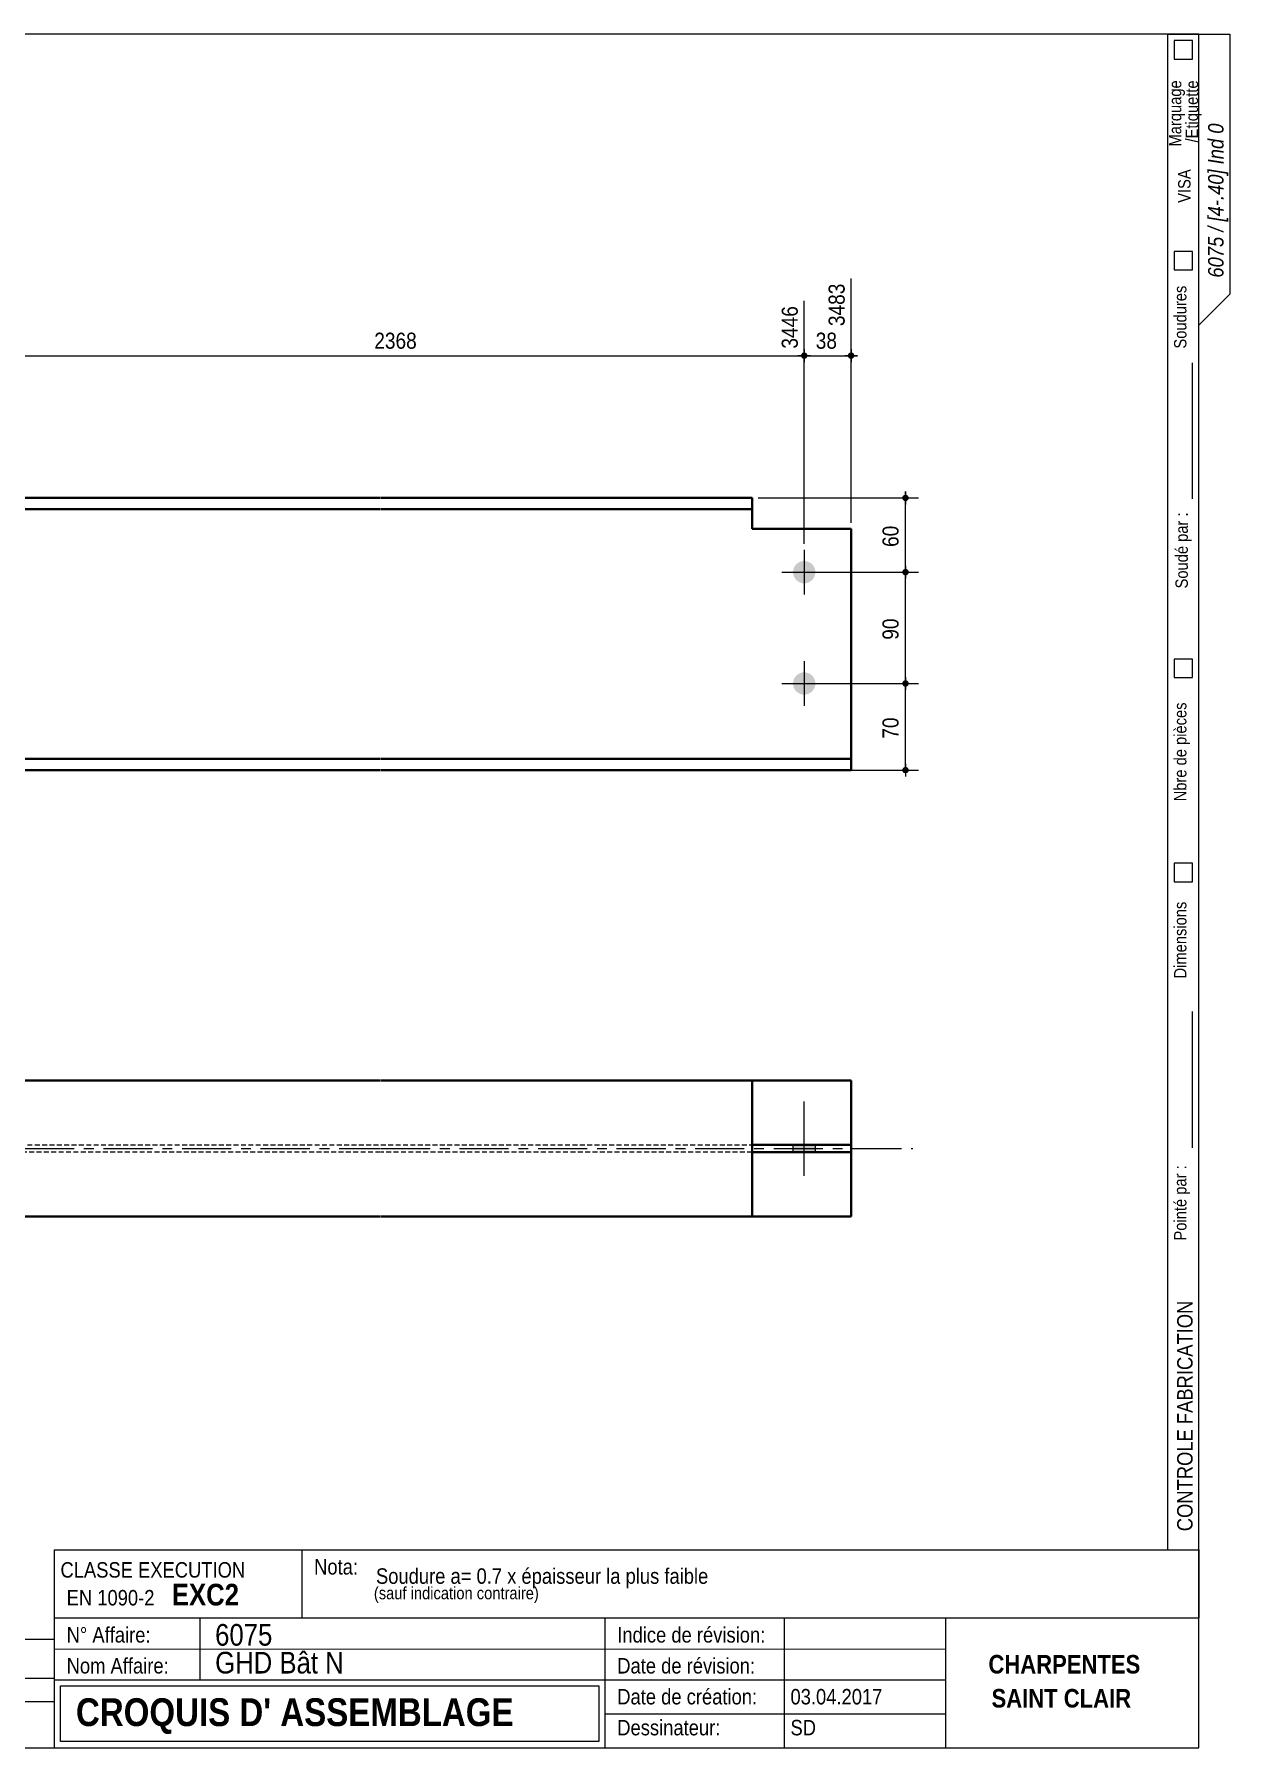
# Model space of a CAD drawing. Header units: millimetres. Extents: x 2 to 410, y 5 to 282.
# Drawn here: x 216.8 to 410, y 5 to 282 of the extents above; entities that cross this region are included whole.
import ezdxf

# ---------------------------------------------------------------- set-up
doc = ezdxf.new("R2010")
doc.units = ezdxf.units.MM
doc.linetypes.add('AXES', pattern=[12.7, 7.9375, -1.5875, 1.5875, -1.5875])
doc.linetypes.add('CACHE2', pattern=[1.190625, 0.79375, -0.396875])
for name, color, linetype, lineweight in [('Autre type objet', 1, 'Continuous', 0), ('Axe', 1, 'Continuous', 0), ('Boulon', 7, 'Continuous', 0), ('Cache', 7, 'Continuous', 0), ('Cotation', 7, 'Continuous', 0), ('Feuille dessin', 5, 'Continuous', 0), ('Piece', 2, 'Continuous', 0)]:
    doc.layers.add(name, color=color, linetype=linetype, lineweight=lineweight)
doc.styles.add('ARIAL', font='ARIAL.TTF')
doc.styles.add('ARIAL_BOLD', font='ARIALBD.TTF')
doc.styles.add('ARIAL_ITALIC', font='ARIALI.TTF')
doc.styles.add('ARIAL_NARROW', font='ARIAL.TTF')

# ---------------------------------------------------------------- blocks, each defined once
blk = doc.blocks.new('*A5')
at = {"layer": 'Boulon'}
for points in [[(343.02, 195), (343.02, 194.96), (343.02, 194.91), (343.01, 194.87), (343.01, 194.82), (343, 194.78), (342.99, 194.74), (342.99, 194.69), (342.98, 194.65), (342.97, 194.61), (342.96, 194.56), (342.94, 194.52), (342.93, 194.48), (342.92, 194.44), (342.9, 194.4), (342.88, 194.36), (342.87, 194.32), (342.85, 194.27), (342.83, 194.24), (342.81, 194.2), (342.79, 194.16), (342.76, 194.12), (342.74, 194.08), (342.72, 194.04), (342.69, 194.01), (342.67, 193.97), (342.64, 193.94), (342.61, 193.9), (342.58, 193.87), (342.55, 193.84), (342.52, 193.8), (342.49, 193.77), (342.46, 193.74), (342.43, 193.71), (342.4, 193.68), (342.36, 193.65), (342.33, 193.63), (342.29, 193.6), (342.26, 193.57), (342.22, 193.55), (342.18, 193.52), (342.15, 193.5), (342.11, 193.48), (342.07, 193.46), (342.03, 193.44), (341.99, 193.42), (341.95, 193.4), (341.91, 193.38), (341.87, 193.37), (341.83, 193.35), (341.79, 193.34), (341.74, 193.32), (341.7, 193.31), (341.66, 193.3), (341.61, 193.29), (341.57, 193.28), (341.53, 193.27), (341.48, 193.26), (341.44, 193.26), (341.4, 193.25), (341.35, 193.25), (341.31, 193.25), (341.26, 193.25), (341.22, 193.24), (341.18, 193.25), (341.13, 193.25), (341.09, 193.25), (341.04, 193.25), (341, 193.26), (340.96, 193.26), (340.91, 193.27), (340.87, 193.28), (340.83, 193.29), (340.78, 193.3), (340.74, 193.31), (340.7, 193.32), (340.66, 193.34), (340.61, 193.35), (340.57, 193.37), (340.53, 193.38), (340.49, 193.4), (340.45, 193.42), (340.41, 193.44), (340.37, 193.46), (340.33, 193.48), (340.3, 193.5), (340.26, 193.52), (340.22, 193.55), (340.18, 193.57), (340.15, 193.6), (340.11, 193.63), (340.08, 193.65), (340.04, 193.68), (340.01, 193.71), (339.98, 193.74), (339.95, 193.77), (339.92, 193.8), (339.89, 193.84), (339.86, 193.87), (339.83, 193.9), (339.8, 193.94), (339.77, 193.97), (339.75, 194.01), (339.72, 194.04), (339.7, 194.08), (339.68, 194.12), (339.65, 194.16), (339.63, 194.2), (339.61, 194.24), (339.59, 194.27), (339.57, 194.32), (339.56, 194.36), (339.54, 194.4), (339.53, 194.44), (339.51, 194.48), (339.5, 194.52), (339.49, 194.56), (339.47, 194.61), (339.46, 194.65), (339.46, 194.69), (339.45, 194.74), (339.44, 194.78), (339.43, 194.82), (339.43, 194.87), (339.43, 194.91), (339.42, 194.96), (339.42, 195), (339.42, 195.04), (339.42, 195.09), (339.42, 195.13), (339.43, 195.18), (339.43, 195.22), (339.43, 195.26), (339.44, 195.31), (339.45, 195.35), (339.46, 195.4), (339.46, 195.44), (339.47, 195.48), (339.49, 195.52), (339.5, 195.57), (339.51, 195.61), (339.53, 195.65), (339.54, 195.69), (339.56, 195.73), (339.57, 195.77), (339.59, 195.81), (339.61, 195.85), (339.63, 195.89), (339.65, 195.93), (339.68, 195.97), (339.7, 196.01), (339.72, 196.04), (339.75, 196.08), (339.77, 196.12), (339.8, 196.15), (339.83, 196.19), (339.86, 196.22), (339.89, 196.25), (339.92, 196.29), (339.95, 196.32), (339.98, 196.35), (340.01, 196.38), (340.04, 196.41), (340.08, 196.44), (340.11, 196.46), (340.15, 196.49), (340.18, 196.52), (340.22, 196.54), (340.26, 196.57), (340.3, 196.59), (340.33, 196.61), (340.37, 196.63), (340.41, 196.65), (340.45, 196.67), (340.49, 196.69), (340.53, 196.71), (340.57, 196.72), (340.61, 196.74), (340.66, 196.75), (340.7, 196.77), (340.74, 196.78), (340.78, 196.79), (340.83, 196.8), (340.87, 196.81), (340.91, 196.82), (340.96, 196.83), (341, 196.83), (341.04, 196.84), (341.09, 196.84), (341.13, 196.84), (341.18, 196.84), (341.22, 196.84), (341.26, 196.84), (341.31, 196.84), (341.35, 196.84), (341.4, 196.84), (341.44, 196.83), (341.48, 196.83), (341.53, 196.82), (341.57, 196.81), (341.61, 196.8), (341.66, 196.79), (341.7, 196.78), (341.74, 196.77), (341.79, 196.75), (341.83, 196.74), (341.87, 196.72), (341.91, 196.71), (341.95, 196.69), (341.99, 196.67), (342.03, 196.65), (342.07, 196.63), (342.11, 196.61), (342.15, 196.59), (342.18, 196.57), (342.22, 196.54), (342.26, 196.52), (342.29, 196.49), (342.33, 196.46), (342.36, 196.44), (342.4, 196.41), (342.43, 196.38), (342.46, 196.35), (342.49, 196.32), (342.52, 196.29), (342.55, 196.25), (342.58, 196.22), (342.61, 196.19), (342.64, 196.15), (342.67, 196.12), (342.69, 196.08), (342.72, 196.04), (342.74, 196.01), (342.76, 195.97), (342.79, 195.93), (342.81, 195.89), (342.83, 195.85), (342.85, 195.81), (342.87, 195.77), (342.88, 195.73), (342.9, 195.69), (342.92, 195.65), (342.93, 195.61), (342.94, 195.57), (342.96, 195.52), (342.97, 195.48), (342.98, 195.44), (342.99, 195.4), (342.99, 195.35), (343, 195.31), (343.01, 195.26), (343.01, 195.22), (343.02, 195.18), (343.02, 195.13), (343.02, 195.09), (343.02, 195.04)], [(343.02, 177), (343.02, 176.96), (343.02, 176.91), (343.01, 176.87), (343.01, 176.82), (343, 176.78), (342.99, 176.74), (342.99, 176.69), (342.98, 176.65), (342.97, 176.61), (342.96, 176.56), (342.94, 176.52), (342.93, 176.48), (342.92, 176.44), (342.9, 176.4), (342.88, 176.36), (342.87, 176.32), (342.85, 176.27), (342.83, 176.24), (342.81, 176.2), (342.79, 176.16), (342.76, 176.12), (342.74, 176.08), (342.72, 176.04), (342.69, 176.01), (342.67, 175.97), (342.64, 175.94), (342.61, 175.9), (342.58, 175.87), (342.55, 175.84), (342.52, 175.8), (342.49, 175.77), (342.46, 175.74), (342.43, 175.71), (342.4, 175.68), (342.36, 175.65), (342.33, 175.63), (342.29, 175.6), (342.26, 175.57), (342.22, 175.55), (342.18, 175.52), (342.15, 175.5), (342.11, 175.48), (342.07, 175.46), (342.03, 175.44), (341.99, 175.42), (341.95, 175.4), (341.91, 175.38), (341.87, 175.37), (341.83, 175.35), (341.79, 175.34), (341.74, 175.32), (341.7, 175.31), (341.66, 175.3), (341.61, 175.29), (341.57, 175.28), (341.53, 175.27), (341.48, 175.26), (341.44, 175.26), (341.4, 175.25), (341.35, 175.25), (341.31, 175.25), (341.26, 175.25), (341.22, 175.24), (341.18, 175.25), (341.13, 175.25), (341.09, 175.25), (341.04, 175.25), (341, 175.26), (340.96, 175.26), (340.91, 175.27), (340.87, 175.28), (340.83, 175.29), (340.78, 175.3), (340.74, 175.31), (340.7, 175.32), (340.66, 175.34), (340.61, 175.35), (340.57, 175.37), (340.53, 175.38), (340.49, 175.4), (340.45, 175.42), (340.41, 175.44), (340.37, 175.46), (340.33, 175.48), (340.3, 175.5), (340.26, 175.52), (340.22, 175.55), (340.18, 175.57), (340.15, 175.6), (340.11, 175.63), (340.08, 175.65), (340.04, 175.68), (340.01, 175.71), (339.98, 175.74), (339.95, 175.77), (339.92, 175.8), (339.89, 175.84), (339.86, 175.87), (339.83, 175.9), (339.8, 175.94), (339.77, 175.97), (339.75, 176.01), (339.72, 176.04), (339.7, 176.08), (339.68, 176.12), (339.65, 176.16), (339.63, 176.2), (339.61, 176.24), (339.59, 176.27), (339.57, 176.32), (339.56, 176.36), (339.54, 176.4), (339.53, 176.44), (339.51, 176.48), (339.5, 176.52), (339.49, 176.56), (339.47, 176.61), (339.46, 176.65), (339.46, 176.69), (339.45, 176.74), (339.44, 176.78), (339.43, 176.82), (339.43, 176.87), (339.43, 176.91), (339.42, 176.96), (339.42, 177), (339.42, 177.04), (339.42, 177.09), (339.42, 177.13), (339.43, 177.18), (339.43, 177.22), (339.43, 177.26), (339.44, 177.31), (339.45, 177.35), (339.46, 177.4), (339.46, 177.44), (339.47, 177.48), (339.49, 177.52), (339.5, 177.57), (339.51, 177.61), (339.53, 177.65), (339.54, 177.69), (339.56, 177.73), (339.57, 177.77), (339.59, 177.81), (339.61, 177.85), (339.63, 177.89), (339.65, 177.93), (339.68, 177.97), (339.7, 178.01), (339.72, 178.04), (339.75, 178.08), (339.77, 178.12), (339.8, 178.15), (339.83, 178.19), (339.86, 178.22), (339.89, 178.25), (339.92, 178.29), (339.95, 178.32), (339.98, 178.35), (340.01, 178.38), (340.04, 178.41), (340.08, 178.44), (340.11, 178.46), (340.15, 178.49), (340.18, 178.52), (340.22, 178.54), (340.26, 178.57), (340.3, 178.59), (340.33, 178.61), (340.37, 178.63), (340.41, 178.65), (340.45, 178.67), (340.49, 178.69), (340.53, 178.71), (340.57, 178.72), (340.61, 178.74), (340.66, 178.75), (340.7, 178.77), (340.74, 178.78), (340.78, 178.79), (340.83, 178.8), (340.87, 178.81), (340.91, 178.82), (340.96, 178.83), (341, 178.83), (341.04, 178.84), (341.09, 178.84), (341.13, 178.84), (341.18, 178.84), (341.22, 178.84), (341.26, 178.84), (341.31, 178.84), (341.35, 178.84), (341.4, 178.84), (341.44, 178.83), (341.48, 178.83), (341.53, 178.82), (341.57, 178.81), (341.61, 178.8), (341.66, 178.79), (341.7, 178.78), (341.74, 178.77), (341.79, 178.75), (341.83, 178.74), (341.87, 178.72), (341.91, 178.71), (341.95, 178.69), (341.99, 178.67), (342.03, 178.65), (342.07, 178.63), (342.11, 178.61), (342.15, 178.59), (342.18, 178.57), (342.22, 178.54), (342.26, 178.52), (342.29, 178.49), (342.33, 178.46), (342.36, 178.44), (342.4, 178.41), (342.43, 178.38), (342.46, 178.35), (342.49, 178.32), (342.52, 178.29), (342.55, 178.25), (342.58, 178.22), (342.61, 178.19), (342.64, 178.15), (342.67, 178.12), (342.69, 178.08), (342.72, 178.04), (342.74, 178.01), (342.76, 177.97), (342.79, 177.93), (342.81, 177.89), (342.83, 177.85), (342.85, 177.81), (342.87, 177.77), (342.88, 177.73), (342.9, 177.69), (342.92, 177.65), (342.93, 177.61), (342.94, 177.57), (342.96, 177.52), (342.97, 177.48), (342.98, 177.44), (342.99, 177.4), (342.99, 177.35), (343, 177.31), (343.01, 177.26), (343.01, 177.22), (343.02, 177.18), (343.02, 177.13), (343.02, 177.09), (343.02, 177.04)]]:
    blk.add_hatch(color=256, dxfattribs=at).paths.add_polyline_path(points, flags=17)
at = {"layer": 'Boulon', "linetype": 'Continuous', "lineweight": 0}
for p, q in [((341.22, 198.64), (341.22, 191.44)), ((337.62, 195.04), (344.82, 195.04)), ((341.22, 180.64), (341.22, 173.44)), ((337.62, 177.04), (344.82, 177.04))]:
    blk.add_line(p, q, dxfattribs=at)
blk = doc.blocks.new('*A6')
at = {"layer": 'Cache', "color": 7, "linetype": 'CACHE2', "lineweight": 20}
blk.add_line((50.546597, 204.88459), (50.546597, 165.204591), dxfattribs=at)
at = {"layer": 'Piece', "color": 2, "linetype": 'Continuous', "lineweight": 40}
for p, q in [((126.258846, 207.04459), (50.546597, 207.04459)), ((50.546597, 207.04459), (50.546597, 204.88459)), ((126.258846, 205.20459), (50.546597, 205.20459)), ((272.701408, 207.04459), (126.358846, 207.04459)), ((272.701408, 205.20459), (126.358846, 205.20459)), ((332.801408, 207.04459), (272.801408, 207.04459)), ((332.801408, 205.20459), (272.801408, 205.20459)), ((332.801408, 207.04459), (332.801408, 202.04459)), ((332.801408, 202.04459), (348.801408, 202.04459)), ((348.801408, 163.04459), (348.801408, 202.04459)), ((50.546597, 163.04459), (50.546597, 165.204591)), ((126.258846, 164.88459), (50.546597, 164.88459)), ((272.701408, 164.88459), (126.358846, 164.88459)), ((348.801408, 164.88459), (272.801408, 164.88459)), ((50.546597, 163.04459), (126.258846, 163.04459)), ((126.358846, 163.04459), (272.701408, 163.04459)), ((272.801408, 163.04459), (348.801408, 163.04459))]:
    blk.add_line(p, q, dxfattribs=at)
blk = doc.blocks.new('*A13')
at = {"layer": 'Boulon'}
blk.add_hatch(color=256, dxfattribs=at).paths.add_polyline_path([(343.02, 102.45), (343.02, 101.27), (339.42, 101.27), (339.42, 102.45)], flags=17)
blk.add_hatch(color=256, dxfattribs=at).paths.add_polyline_path([(343.02, 102.45), (343.02, 101.27), (339.42, 101.27), (339.42, 102.45)], flags=17)
at = {"layer": 'Boulon', "linetype": 'Continuous', "lineweight": 0}
for p, q in [((341.22, 97.46), (341.22, 109.46)), ((341.22, 97.46), (341.22, 109.46)), ((339.42, 101.27), (339.42, 102.45)), ((339.42, 101.27), (339.42, 102.45)), ((343.02, 101.27), (343.02, 102.45)), ((343.02, 101.27), (343.02, 102.45))]:
    blk.add_line(p, q, dxfattribs=at)
blk = doc.blocks.new('*A14')
at = {"layer": 'Axe', "color": 1, "linetype": 'AXES', "lineweight": 15}
for p, q in [((40.546597, 101.85966), (126.258846, 101.85966)), ((126.358846, 101.85966), (272.701408, 101.85966)), ((272.801408, 101.85966), (358.801408, 101.85966))]:
    blk.add_line(p, q, dxfattribs=at)
at = {"layer": 'Cache', "color": 7, "linetype": 'CACHE2', "lineweight": 20}
for p, q in [((50.546597, 102.44966), (126.258846, 102.44966)), ((126.258846, 101.26966), (50.546597, 101.26966)), ((126.358846, 102.44966), (272.701408, 102.44966)), ((272.701408, 101.26966), (126.358846, 101.26966)), ((272.801408, 102.44966), (332.801408, 102.44966)), ((332.801408, 101.26966), (272.801408, 101.26966))]:
    blk.add_line(p, q, dxfattribs=at)
at = {"layer": 'Piece', "color": 2, "linetype": 'Continuous', "lineweight": 40}
for p, q in [((50.546597, 90.85966), (50.546597, 112.85966)), ((50.546597, 112.85966), (126.258846, 112.85966)), ((126.358846, 112.85966), (272.701408, 112.85966)), ((272.801408, 112.85966), (348.801408, 112.85966)), ((332.801408, 90.85966), (332.801408, 112.85966)), ((348.801408, 90.85966), (348.801408, 112.85966)), ((348.801408, 102.44966), (332.801408, 102.44966)), ((348.801408, 101.26966), (332.801408, 101.26966)), ((126.258846, 90.85966), (50.546597, 90.85966)), ((272.701408, 90.85966), (126.358846, 90.85966)), ((332.801408, 90.85966), (272.801408, 90.85966)), ((348.801408, 90.85966), (332.801408, 90.85966))]:
    blk.add_line(p, q, dxfattribs=at)
blk = doc.blocks.new('*A17')
at = {"layer": 'Feuille dessin', "linetype": 'Continuous', "lineweight": 0}
for p, q in [((405, 282), (5, 282)), ((5, 282), (5, 5)), ((405, 5), (405, 282)), ((5, 5), (405, 5))]:
    blk.add_line(p, q, dxfattribs=at)
at = {"layer": 'Feuille dessin', "style": 'ARIAL', "width": 0.85}
blk.add_text('Tekla Structures', height=2, rotation=90, dxfattribs=at).set_placement((4.5, 5.5))
blk = doc.blocks.new('*A18')
at = {"layer": 'Autre type objet', "linetype": 'Continuous', "lineweight": 0}
for p, q in [((400, 37), (400, 282)), ((400, 282), (410, 282)), ((401, 281), (401, 278)), ((404, 281), (401, 281)), ((404, 278), (404, 281)), ((405, 37), (405, 282)), ((410, 282), (410, 240)), ((401, 278), (404, 278)), ((404, 246.898947), (401, 246.898947)), ((401, 246.898947), (401, 243.898947)), ((404, 243.898947), (404, 246.898947)), ((401, 243.898947), (404, 243.898947)), ((410, 240), (405, 235)), ((404, 206.87143), (404, 228.87143)), ((401, 181), (401, 178)), ((404, 181), (401, 181)), ((404, 178), (404, 181)), ((401, 178), (404, 178)), ((401, 148), (401, 145)), ((404, 148), (401, 148)), ((404, 145), (404, 148)), ((401, 145), (404, 145)), ((404, 102), (404, 124)), ((400, 37), (405, 37))]:
    blk.add_line(p, q, dxfattribs=at)
at = {"layer": 'Autre type objet', "width": 0.85}
for s, height, style, p in [('Marquage', 2, 'ARIAL', (402.175102, 263.861793)), ('/Etiquette', 2, 'ARIAL', (404.882157, 264.509258)), ('6075 / [4-.40] Ind 0', 2.5, 'ARIAL_ITALIC', (409, 242.657715)), ('VISA', 2, 'ARIAL', (403.660159, 254.754913)), ('Soudures', 2, 'ARIAL', (403, 231.189963)), ('Soudé par :', 2, 'ARIAL', (403.230161, 192.415081)), ('Nbre de pièces', 2, 'ARIAL', (403, 158)), ('Dimensions', 2, 'ARIAL', (403, 129.364258)), ('Pointé par :', 2, 'ARIAL', (403, 87)), ('CONTROLE FABRICATION', 2.5, 'ARIAL', (404, 40))]:
    blk.add_text(s, height=height, rotation=90, dxfattribs=dict(at, style=style)).set_placement(p)
blk = doc.blocks.new('*A19')
at = {"layer": 'Autre type objet', "linetype": 'Continuous', "lineweight": 0}
for p, q in [((220, 37), (405, 37)), ((220, 37), (220, 26)), ((260, 37), (260, 26)), ((405, 37), (405, 26)), ((220, 26), (405, 26))]:
    blk.add_line(p, q, dxfattribs=at)
at = {"layer": 'Autre type objet', "width": 0.85}
for s, height, style, p in [('CLASSE EXECUTION', 2.5, 'ARIAL', (221, 32.5)), ('Nota:', 2.5, 'ARIAL', (262, 33)), ('Soudure a= 0.7 x épaisseur la plus faible', 2.5, 'ARIAL', (272, 31.5)), ('EN 1090-2', 2.5, 'ARIAL', (222, 28)), ('EXC2', 3.5, 'ARIAL_BOLD', (239, 28)), (' (sauf indication contraire)', 2, 'ARIAL', (271, 29))]:
    blk.add_text(s, height=height, dxfattribs=dict(at, style=style)).set_placement(p)
blk = doc.blocks.new('*A20')
at = {"layer": 'Autre type objet', "linetype": 'Continuous', "lineweight": 0}
for p, q in [((35, 22.526986), (220, 22.526986)), ((35.000031, 22.526887), (35, 12.5)), ((89, 22.192397), (124, 22.192397)), ((89, 16.624117), (89, 22.192397)), ((124, 22.192397), (124, 16.624117)), ((177.006307, 22.526553), (177, 12.5)), ((197.000069, 22.525594), (197, 12.5)), ((219.999994, 22.526914), (220, 12.5)), ((124, 16.624117), (89, 16.624117)), ((35, 16.25), (220, 16.25)), ((54, 16.25), (54, 12.5)), ((101, 16.25), (101, 12.5)), ((111, 16.25), (111, 12.5)), ((130, 16.25), (130, 12.5)), ((159, 16.25), (159, 12.5)), ((35, 12.5), (220, 12.5)), ((35, 12.5), (35, 8.75)), ((54, 12.5), (54, 8.75)), ((101, 12.5), (101, 8.75)), ((111, 12.5), (111, 8.75)), ((130, 12.5), (130, 8.75)), ((159, 12.5), (159, 8.75)), ((177, 12.5), (177, 8.75)), ((197, 12.5), (197, 8.75)), ((220, 12.5), (220, 8.75)), ((35, 8.75), (35, 5)), ((54, 8.75), (54, 5)), ((101, 8.75), (101, 5)), ((111, 8.75), (111, 5)), ((130, 8.75), (130, 5)), ((159, 8.75), (159, 5)), ((177, 8.75), (177, 5)), ((197, 8.75), (197, 5)), ((220, 8.75), (220, 5))]:
    blk.add_line(p, q, dxfattribs=at)
at = {"layer": 'Autre type objet', "width": 0.85}
for s, height, style, p in [('TOLERANCES ESSENTIELLES CONFORMES A LA NORME 1090-1', 2.5, 'ARIAL_BOLD', (38, 23.677143)), ('LISTE POUR UN ASSEMBLAGE:', 2.5, 'ARIAL', (36, 18.028635)), ('Rep:', 3, 'ARIAL_NARROW', (89.824804, 17.841901)), ('4-40', 4, 'ARIAL', (100.65625, 17.5)), ('Qtité:', 3, 'ARIAL', (131.03794, 17.899058)), ('1', 3.5, 'ARIAL', (140.83694, 17.899058)), ('3.0', 3.5, 'ARIAL', (183.758911, 17.5)), ('92.6', 3.5, 'ARIAL', (204.628174, 17.5)), ('Repère', 2.5, 'ARIAL', (39, 13.5)), ('Profil', 2.5, 'ARIAL', (72, 13.5)), ('Qté', 2.5, 'ARIAL', (103, 13.5)), ('Matériau', 2.5, 'ARIAL', (114, 13.5)), ('Revêtement', 2.5, 'ARIAL', (134, 13.5)), ('Longueur', 2.5, 'ARIAL', (161, 13.5)), ('Peinture', 2.5, 'ARIAL', (180, 13.5)), ('Poids', 2.5, 'ARIAL', (204, 13.5)), ('60', 2, 'ARIAL', (37, 10)), ('IPE220', 2, 'ARIAL', (55, 9.75)), ('1', 2, 'ARIAL', (107.186523, 9.75)), ('S275JR', 2, 'ARIAL', (116.259277, 9.75)), ('PEINTURE', 2, 'ARIAL', (137.896973, 9.75)), ('3483', 2, 'ARIAL', (166.070312, 9.75)), ('3.0', 2, 'ARIAL', (187.295898, 9.75)), ('91.3', 2, 'ARIAL', (208.146484, 10)), ('101', 2, 'ARIAL', (37, 6.25)), ('PL8*52', 2, 'ARIAL', (55, 6)), ('2', 2, 'ARIAL', (107.186523, 6)), ('S235JR', 2, 'ARIAL', (116.259277, 6)), ('198', 2, 'ARIAL', (167.553711, 6)), ('0.0', 2, 'ARIAL', (187.295898, 6)), ('0.6', 2, 'ARIAL', (209.629883, 6.25))]:
    blk.add_text(s, height=height, dxfattribs=dict(at, style=style)).set_placement(p)
blk = doc.blocks.new('*A21')
at = {"layer": 'Autre type objet', "linetype": 'Continuous', "lineweight": 0}
for p, q in [((220, 26), (405, 26)), ((220, 26), (220, 5)), ((243.5, 26), (243.5, 16)), ((309, 26), (309, 5)), ((338, 26), (338, 5)), ((364.113616, 5), (364.113616, 26)), ((405, 5), (405, 26)), ((220, 21), (364.091573, 20.947521)), ((220, 16), (309, 16)), ((221, 15), (308, 15)), ((221, 6), (221, 15)), ((308, 15), (308, 6)), ((309, 16), (364.1638, 15.995557)), ((309, 10.5), (364.091381, 10.5)), ((308, 6), (221, 6)), ((220, 5), (405, 5))]:
    blk.add_line(p, q, dxfattribs=at)
at = {"layer": 'Autre type objet', "width": 0.85}
for s, height, style, p in [('6075', 3.5, 'ARIAL', (246, 21.5)), ('N° Affaire:', 2.5, 'ARIAL_NARROW', (222, 22)), ('Indice de révision:', 2.5, 'ARIAL_NARROW', (311, 22)), ('Nom Affaire:', 2.5, 'ARIAL_NARROW', (222, 17)), ('GHD Bât N', 3.5, 'ARIAL', (246, 17)), ('Date de révision:', 2.5, 'ARIAL_NARROW', (311, 17)), ('CHARPENTES', 3, 'ARIAL_BOLD', (371, 17)), ('Date de création:', 2.5, 'ARIAL_NARROW', (311, 12)), ('03.04.2017', 2.5, 'ARIAL', (339, 12)), ('SAINT CLAIR', 3, 'ARIAL_BOLD', (371.5, 11.5)), ("CROQUIS D' ASSEMBLAGE", 4.5, 'ARIAL_BOLD', (223.5, 8.5)), ('Dessinateur:', 2.5, 'ARIAL_NARROW', (311, 7)), ('SD', 2.5, 'ARIAL', (339, 7))]:
    blk.add_text(s, height=height, dxfattribs=dict(at, style=style)).set_placement(p)
blk = doc.blocks.new('*A23')
at = {"layer": 'Cotation'}
for points in [[(357.56, 176.53), (357.54, 176.53), (357.51, 176.53), (357.49, 176.53), (357.46, 176.54), (357.44, 176.55), (357.42, 176.55), (357.39, 176.56), (357.37, 176.57), (357.35, 176.59), (357.32, 176.6), (357.3, 176.61), (357.28, 176.63), (357.26, 176.64), (357.24, 176.66), (357.22, 176.68), (357.21, 176.7), (357.19, 176.71), (357.17, 176.73), (357.16, 176.76), (357.14, 176.78), (357.13, 176.8), (357.12, 176.82), (357.11, 176.85), (357.1, 176.87), (357.09, 176.89), (357.09, 176.92), (357.08, 176.94), (357.08, 176.97), (357.07, 176.99), (357.07, 177.02), (357.07, 177.04), (357.07, 177.07), (357.07, 177.1), (357.08, 177.12), (357.08, 177.15), (357.09, 177.17), (357.09, 177.2), (357.1, 177.22), (357.11, 177.24), (357.12, 177.27), (357.13, 177.29), (357.14, 177.31), (357.16, 177.33), (357.17, 177.35), (357.19, 177.37), (357.21, 177.39), (357.22, 177.41), (357.24, 177.43), (357.26, 177.45), (357.28, 177.46), (357.3, 177.48), (357.32, 177.49), (357.35, 177.5), (357.37, 177.51), (357.39, 177.53), (357.42, 177.53), (357.44, 177.54), (357.46, 177.55), (357.49, 177.55), (357.51, 177.56), (357.54, 177.56), (357.56, 177.56), (357.59, 177.56), (357.62, 177.56), (357.64, 177.56), (357.67, 177.56), (357.69, 177.55), (357.72, 177.55), (357.74, 177.54), (357.77, 177.53), (357.79, 177.53), (357.81, 177.51), (357.84, 177.5), (357.86, 177.49), (357.88, 177.48), (357.9, 177.46), (357.92, 177.45), (357.94, 177.43), (357.96, 177.41), (357.98, 177.39), (357.99, 177.37), (358.01, 177.35), (358.02, 177.33), (358.04, 177.31), (358.05, 177.29), (358.06, 177.27), (358.07, 177.24), (358.08, 177.22), (358.09, 177.2), (358.09, 177.17), (358.1, 177.15), (358.1, 177.12), (358.11, 177.1), (358.11, 177.07), (358.11, 177.04), (358.11, 177.02), (358.11, 176.99), (358.1, 176.97), (358.1, 176.94), (358.09, 176.92), (358.09, 176.89), (358.08, 176.87), (358.07, 176.85), (358.06, 176.82), (358.05, 176.8), (358.04, 176.78), (358.02, 176.76), (358.01, 176.73), (357.99, 176.71), (357.98, 176.7), (357.96, 176.68), (357.94, 176.66), (357.92, 176.64), (357.9, 176.63), (357.88, 176.61), (357.86, 176.6), (357.84, 176.59), (357.81, 176.57), (357.79, 176.56), (357.77, 176.55), (357.74, 176.55), (357.72, 176.54), (357.69, 176.53), (357.67, 176.53), (357.64, 176.53), (357.62, 176.53), (357.59, 176.52)], [(357.56, 162.53), (357.54, 162.53), (357.51, 162.53), (357.49, 162.53), (357.46, 162.54), (357.44, 162.55), (357.42, 162.55), (357.39, 162.56), (357.37, 162.57), (357.35, 162.59), (357.32, 162.6), (357.3, 162.61), (357.28, 162.63), (357.26, 162.64), (357.24, 162.66), (357.22, 162.68), (357.21, 162.7), (357.19, 162.71), (357.17, 162.73), (357.16, 162.76), (357.14, 162.78), (357.13, 162.8), (357.12, 162.82), (357.11, 162.85), (357.1, 162.87), (357.09, 162.89), (357.09, 162.92), (357.08, 162.94), (357.08, 162.97), (357.07, 162.99), (357.07, 163.02), (357.07, 163.04), (357.07, 163.07), (357.07, 163.1), (357.08, 163.12), (357.08, 163.15), (357.09, 163.17), (357.09, 163.2), (357.1, 163.22), (357.11, 163.24), (357.12, 163.27), (357.13, 163.29), (357.14, 163.31), (357.16, 163.33), (357.17, 163.35), (357.19, 163.37), (357.21, 163.39), (357.22, 163.41), (357.24, 163.43), (357.26, 163.45), (357.28, 163.46), (357.3, 163.48), (357.32, 163.49), (357.35, 163.5), (357.37, 163.51), (357.39, 163.53), (357.42, 163.53), (357.44, 163.54), (357.46, 163.55), (357.49, 163.55), (357.51, 163.56), (357.54, 163.56), (357.56, 163.56), (357.59, 163.56), (357.62, 163.56), (357.64, 163.56), (357.67, 163.56), (357.69, 163.55), (357.72, 163.55), (357.74, 163.54), (357.77, 163.53), (357.79, 163.53), (357.81, 163.51), (357.84, 163.5), (357.86, 163.49), (357.88, 163.48), (357.9, 163.46), (357.92, 163.45), (357.94, 163.43), (357.96, 163.41), (357.98, 163.39), (357.99, 163.37), (358.01, 163.35), (358.02, 163.33), (358.04, 163.31), (358.05, 163.29), (358.06, 163.27), (358.07, 163.24), (358.08, 163.22), (358.09, 163.2), (358.09, 163.17), (358.1, 163.15), (358.1, 163.12), (358.11, 163.1), (358.11, 163.07), (358.11, 163.04), (358.11, 163.02), (358.11, 162.99), (358.1, 162.97), (358.1, 162.94), (358.09, 162.92), (358.09, 162.89), (358.08, 162.87), (358.07, 162.85), (358.06, 162.82), (358.05, 162.8), (358.04, 162.78), (358.02, 162.76), (358.01, 162.73), (357.99, 162.71), (357.98, 162.7), (357.96, 162.68), (357.94, 162.66), (357.92, 162.64), (357.9, 162.63), (357.88, 162.61), (357.86, 162.6), (357.84, 162.59), (357.81, 162.57), (357.79, 162.56), (357.77, 162.55), (357.74, 162.55), (357.72, 162.54), (357.69, 162.53), (357.67, 162.53), (357.64, 162.53), (357.62, 162.53), (357.59, 162.52)]]:
    blk.add_hatch(color=256, dxfattribs=at).paths.add_polyline_path(points, flags=17)
at = {"layer": 'Cotation', "linetype": 'Continuous', "lineweight": 0}
for p, q in [((357.59, 178.08), (357.59, 176)), ((357.59, 177.04), (357.59, 178.08)), ((342.22, 177.04), (359.67, 177.04)), ((356.55, 177.04), (358.63, 177.04)), ((357.59, 163.04), (357.59, 177.04)), ((357.59, 164.08), (357.59, 162)), ((348.43, 163.04), (359.67, 163.04)), ((356.55, 163.04), (358.63, 163.04)), ((357.59, 163.04), (357.59, 162))]:
    blk.add_line(p, q, dxfattribs=at)
at = {"layer": 'Cotation'}
for p in [(357.59, 177.04), (357.59, 163.04)]:
    blk.add_point(p, dxfattribs=at)
at = {"layer": 'Cotation', "style": 'ARIAL', "width": 0.85}
blk.add_text('70', height=2.6, rotation=90.0002, dxfattribs=at).set_placement((356.47, 168.12))
blk = doc.blocks.new('*A24')
at = {"layer": 'Cotation'}
for points in [[(357.56, 194.53), (357.54, 194.53), (357.51, 194.53), (357.49, 194.53), (357.46, 194.54), (357.44, 194.55), (357.42, 194.55), (357.39, 194.56), (357.37, 194.57), (357.35, 194.59), (357.32, 194.6), (357.3, 194.61), (357.28, 194.63), (357.26, 194.64), (357.24, 194.66), (357.22, 194.68), (357.21, 194.7), (357.19, 194.71), (357.17, 194.73), (357.16, 194.76), (357.14, 194.78), (357.13, 194.8), (357.12, 194.82), (357.11, 194.85), (357.1, 194.87), (357.09, 194.89), (357.09, 194.92), (357.08, 194.94), (357.08, 194.97), (357.07, 194.99), (357.07, 195.02), (357.07, 195.04), (357.07, 195.07), (357.07, 195.1), (357.08, 195.12), (357.08, 195.15), (357.09, 195.17), (357.09, 195.2), (357.1, 195.22), (357.11, 195.24), (357.12, 195.27), (357.13, 195.29), (357.14, 195.31), (357.16, 195.33), (357.17, 195.35), (357.19, 195.37), (357.21, 195.39), (357.22, 195.41), (357.24, 195.43), (357.26, 195.45), (357.28, 195.46), (357.3, 195.48), (357.32, 195.49), (357.35, 195.5), (357.37, 195.51), (357.39, 195.53), (357.42, 195.53), (357.44, 195.54), (357.46, 195.55), (357.49, 195.55), (357.51, 195.56), (357.54, 195.56), (357.56, 195.56), (357.59, 195.56), (357.62, 195.56), (357.64, 195.56), (357.67, 195.56), (357.69, 195.55), (357.72, 195.55), (357.74, 195.54), (357.77, 195.53), (357.79, 195.53), (357.81, 195.51), (357.84, 195.5), (357.86, 195.49), (357.88, 195.48), (357.9, 195.46), (357.92, 195.45), (357.94, 195.43), (357.96, 195.41), (357.98, 195.39), (357.99, 195.37), (358.01, 195.35), (358.02, 195.33), (358.04, 195.31), (358.05, 195.29), (358.06, 195.27), (358.07, 195.24), (358.08, 195.22), (358.09, 195.2), (358.09, 195.17), (358.1, 195.15), (358.1, 195.12), (358.11, 195.1), (358.11, 195.07), (358.11, 195.04), (358.11, 195.02), (358.11, 194.99), (358.1, 194.97), (358.1, 194.94), (358.09, 194.92), (358.09, 194.89), (358.08, 194.87), (358.07, 194.85), (358.06, 194.82), (358.05, 194.8), (358.04, 194.78), (358.02, 194.76), (358.01, 194.73), (357.99, 194.71), (357.98, 194.7), (357.96, 194.68), (357.94, 194.66), (357.92, 194.64), (357.9, 194.63), (357.88, 194.61), (357.86, 194.6), (357.84, 194.59), (357.81, 194.57), (357.79, 194.56), (357.77, 194.55), (357.74, 194.55), (357.72, 194.54), (357.69, 194.53), (357.67, 194.53), (357.64, 194.53), (357.62, 194.53), (357.59, 194.52)], [(357.56, 176.53), (357.54, 176.53), (357.51, 176.53), (357.49, 176.53), (357.46, 176.54), (357.44, 176.55), (357.42, 176.55), (357.39, 176.56), (357.37, 176.57), (357.35, 176.59), (357.32, 176.6), (357.3, 176.61), (357.28, 176.63), (357.26, 176.64), (357.24, 176.66), (357.22, 176.68), (357.21, 176.7), (357.19, 176.71), (357.17, 176.73), (357.16, 176.76), (357.14, 176.78), (357.13, 176.8), (357.12, 176.82), (357.11, 176.85), (357.1, 176.87), (357.09, 176.89), (357.09, 176.92), (357.08, 176.94), (357.08, 176.97), (357.07, 176.99), (357.07, 177.02), (357.07, 177.04), (357.07, 177.07), (357.07, 177.1), (357.08, 177.12), (357.08, 177.15), (357.09, 177.17), (357.09, 177.2), (357.1, 177.22), (357.11, 177.24), (357.12, 177.27), (357.13, 177.29), (357.14, 177.31), (357.16, 177.33), (357.17, 177.35), (357.19, 177.37), (357.21, 177.39), (357.22, 177.41), (357.24, 177.43), (357.26, 177.45), (357.28, 177.46), (357.3, 177.48), (357.32, 177.49), (357.35, 177.5), (357.37, 177.51), (357.39, 177.53), (357.42, 177.53), (357.44, 177.54), (357.46, 177.55), (357.49, 177.55), (357.51, 177.56), (357.54, 177.56), (357.56, 177.56), (357.59, 177.56), (357.62, 177.56), (357.64, 177.56), (357.67, 177.56), (357.69, 177.55), (357.72, 177.55), (357.74, 177.54), (357.77, 177.53), (357.79, 177.53), (357.81, 177.51), (357.84, 177.5), (357.86, 177.49), (357.88, 177.48), (357.9, 177.46), (357.92, 177.45), (357.94, 177.43), (357.96, 177.41), (357.98, 177.39), (357.99, 177.37), (358.01, 177.35), (358.02, 177.33), (358.04, 177.31), (358.05, 177.29), (358.06, 177.27), (358.07, 177.24), (358.08, 177.22), (358.09, 177.2), (358.09, 177.17), (358.1, 177.15), (358.1, 177.12), (358.11, 177.1), (358.11, 177.07), (358.11, 177.04), (358.11, 177.02), (358.11, 176.99), (358.1, 176.97), (358.1, 176.94), (358.09, 176.92), (358.09, 176.89), (358.08, 176.87), (358.07, 176.85), (358.06, 176.82), (358.05, 176.8), (358.04, 176.78), (358.02, 176.76), (358.01, 176.73), (357.99, 176.71), (357.98, 176.7), (357.96, 176.68), (357.94, 176.66), (357.92, 176.64), (357.9, 176.63), (357.88, 176.61), (357.86, 176.6), (357.84, 176.59), (357.81, 176.57), (357.79, 176.56), (357.77, 176.55), (357.74, 176.55), (357.72, 176.54), (357.69, 176.53), (357.67, 176.53), (357.64, 176.53), (357.62, 176.53), (357.59, 176.52)]]:
    blk.add_hatch(color=256, dxfattribs=at).paths.add_polyline_path(points, flags=17)
at = {"layer": 'Cotation', "linetype": 'Continuous', "lineweight": 0}
for p, q in [((342.22, 195.04), (359.67, 195.04)), ((356.55, 195.04), (358.63, 195.04)), ((357.59, 196.08), (357.59, 194)), ((357.59, 195.04), (357.59, 196.08)), ((357.59, 177.04), (357.59, 195.04)), ((357.59, 178.08), (357.59, 176)), ((342.22, 177.04), (359.67, 177.04)), ((356.55, 177.04), (358.63, 177.04)), ((357.59, 177.04), (357.59, 176))]:
    blk.add_line(p, q, dxfattribs=at)
at = {"layer": 'Cotation'}
for p in [(357.59, 195.04), (357.59, 177.04)]:
    blk.add_point(p, dxfattribs=at)
at = {"layer": 'Cotation', "style": 'ARIAL', "width": 0.85}
blk.add_text('90', height=2.6, rotation=90.0002, dxfattribs=at).set_placement((356.47, 184.12))
blk = doc.blocks.new('*A25')
at = {"layer": 'Cotation'}
for points in [[(357.56, 206.53), (357.54, 206.53), (357.51, 206.53), (357.49, 206.53), (357.46, 206.54), (357.44, 206.55), (357.42, 206.55), (357.39, 206.56), (357.37, 206.57), (357.35, 206.59), (357.32, 206.6), (357.3, 206.61), (357.28, 206.63), (357.26, 206.64), (357.24, 206.66), (357.22, 206.68), (357.21, 206.7), (357.19, 206.71), (357.17, 206.73), (357.16, 206.76), (357.14, 206.78), (357.13, 206.8), (357.12, 206.82), (357.11, 206.85), (357.1, 206.87), (357.09, 206.89), (357.09, 206.92), (357.08, 206.94), (357.08, 206.97), (357.07, 206.99), (357.07, 207.02), (357.07, 207.04), (357.07, 207.07), (357.07, 207.1), (357.08, 207.12), (357.08, 207.15), (357.09, 207.17), (357.09, 207.2), (357.1, 207.22), (357.11, 207.24), (357.12, 207.27), (357.13, 207.29), (357.14, 207.31), (357.16, 207.33), (357.17, 207.35), (357.19, 207.37), (357.21, 207.39), (357.22, 207.41), (357.24, 207.43), (357.26, 207.45), (357.28, 207.46), (357.3, 207.48), (357.32, 207.49), (357.35, 207.5), (357.37, 207.51), (357.39, 207.53), (357.42, 207.53), (357.44, 207.54), (357.46, 207.55), (357.49, 207.55), (357.51, 207.56), (357.54, 207.56), (357.56, 207.56), (357.59, 207.56), (357.62, 207.56), (357.64, 207.56), (357.67, 207.56), (357.69, 207.55), (357.72, 207.55), (357.74, 207.54), (357.77, 207.53), (357.79, 207.53), (357.81, 207.51), (357.84, 207.5), (357.86, 207.49), (357.88, 207.48), (357.9, 207.46), (357.92, 207.45), (357.94, 207.43), (357.96, 207.41), (357.98, 207.39), (357.99, 207.37), (358.01, 207.35), (358.02, 207.33), (358.04, 207.31), (358.05, 207.29), (358.06, 207.27), (358.07, 207.24), (358.08, 207.22), (358.09, 207.2), (358.09, 207.17), (358.1, 207.15), (358.1, 207.12), (358.11, 207.1), (358.11, 207.07), (358.11, 207.04), (358.11, 207.02), (358.11, 206.99), (358.1, 206.97), (358.1, 206.94), (358.09, 206.92), (358.09, 206.89), (358.08, 206.87), (358.07, 206.85), (358.06, 206.82), (358.05, 206.8), (358.04, 206.78), (358.02, 206.76), (358.01, 206.73), (357.99, 206.71), (357.98, 206.7), (357.96, 206.68), (357.94, 206.66), (357.92, 206.64), (357.9, 206.63), (357.88, 206.61), (357.86, 206.6), (357.84, 206.59), (357.81, 206.57), (357.79, 206.56), (357.77, 206.55), (357.74, 206.55), (357.72, 206.54), (357.69, 206.53), (357.67, 206.53), (357.64, 206.53), (357.62, 206.53), (357.59, 206.52)], [(357.56, 194.53), (357.54, 194.53), (357.51, 194.53), (357.49, 194.53), (357.46, 194.54), (357.44, 194.55), (357.42, 194.55), (357.39, 194.56), (357.37, 194.57), (357.35, 194.59), (357.32, 194.6), (357.3, 194.61), (357.28, 194.63), (357.26, 194.64), (357.24, 194.66), (357.22, 194.68), (357.21, 194.7), (357.19, 194.71), (357.17, 194.73), (357.16, 194.76), (357.14, 194.78), (357.13, 194.8), (357.12, 194.82), (357.11, 194.85), (357.1, 194.87), (357.09, 194.89), (357.09, 194.92), (357.08, 194.94), (357.08, 194.97), (357.07, 194.99), (357.07, 195.02), (357.07, 195.04), (357.07, 195.07), (357.07, 195.1), (357.08, 195.12), (357.08, 195.15), (357.09, 195.17), (357.09, 195.2), (357.1, 195.22), (357.11, 195.24), (357.12, 195.27), (357.13, 195.29), (357.14, 195.31), (357.16, 195.33), (357.17, 195.35), (357.19, 195.37), (357.21, 195.39), (357.22, 195.41), (357.24, 195.43), (357.26, 195.45), (357.28, 195.46), (357.3, 195.48), (357.32, 195.49), (357.35, 195.5), (357.37, 195.51), (357.39, 195.53), (357.42, 195.53), (357.44, 195.54), (357.46, 195.55), (357.49, 195.55), (357.51, 195.56), (357.54, 195.56), (357.56, 195.56), (357.59, 195.56), (357.62, 195.56), (357.64, 195.56), (357.67, 195.56), (357.69, 195.55), (357.72, 195.55), (357.74, 195.54), (357.77, 195.53), (357.79, 195.53), (357.81, 195.51), (357.84, 195.5), (357.86, 195.49), (357.88, 195.48), (357.9, 195.46), (357.92, 195.45), (357.94, 195.43), (357.96, 195.41), (357.98, 195.39), (357.99, 195.37), (358.01, 195.35), (358.02, 195.33), (358.04, 195.31), (358.05, 195.29), (358.06, 195.27), (358.07, 195.24), (358.08, 195.22), (358.09, 195.2), (358.09, 195.17), (358.1, 195.15), (358.1, 195.12), (358.11, 195.1), (358.11, 195.07), (358.11, 195.04), (358.11, 195.02), (358.11, 194.99), (358.1, 194.97), (358.1, 194.94), (358.09, 194.92), (358.09, 194.89), (358.08, 194.87), (358.07, 194.85), (358.06, 194.82), (358.05, 194.8), (358.04, 194.78), (358.02, 194.76), (358.01, 194.73), (357.99, 194.71), (357.98, 194.7), (357.96, 194.68), (357.94, 194.66), (357.92, 194.64), (357.9, 194.63), (357.88, 194.61), (357.86, 194.6), (357.84, 194.59), (357.81, 194.57), (357.79, 194.56), (357.77, 194.55), (357.74, 194.55), (357.72, 194.54), (357.69, 194.53), (357.67, 194.53), (357.64, 194.53), (357.62, 194.53), (357.59, 194.52)]]:
    blk.add_hatch(color=256, dxfattribs=at).paths.add_polyline_path(points, flags=17)
at = {"layer": 'Cotation', "linetype": 'Continuous', "lineweight": 0}
for p, q in [((357.59, 208.08), (357.59, 206)), ((357.59, 207.04), (357.59, 208.08)), ((333.8, 207.04), (359.67, 207.04)), ((356.55, 207.04), (358.63, 207.04)), ((357.59, 195.04), (357.59, 207.04)), ((342.22, 195.04), (359.67, 195.04)), ((356.55, 195.04), (358.63, 195.04)), ((357.59, 196.08), (357.59, 194)), ((357.59, 195.04), (357.59, 194))]:
    blk.add_line(p, q, dxfattribs=at)
at = {"layer": 'Cotation'}
for p in [(357.59, 207.04), (357.59, 195.04)]:
    blk.add_point(p, dxfattribs=at)
at = {"layer": 'Cotation', "style": 'ARIAL', "width": 0.85}
blk.add_text('60', height=2.6, rotation=90.0002, dxfattribs=at).set_placement((356.47, 199.12))
blk = doc.blocks.new('*A34')
at = {"layer": 'Cotation'}
for points in [[(209.91, 229.53), (209.88, 229.53), (209.85, 229.53), (209.83, 229.53), (209.8, 229.54), (209.78, 229.55), (209.76, 229.55), (209.73, 229.56), (209.71, 229.57), (209.69, 229.59), (209.66, 229.6), (209.64, 229.61), (209.62, 229.63), (209.6, 229.64), (209.58, 229.66), (209.56, 229.68), (209.55, 229.7), (209.53, 229.71), (209.51, 229.73), (209.5, 229.76), (209.49, 229.78), (209.47, 229.8), (209.46, 229.82), (209.45, 229.85), (209.44, 229.87), (209.43, 229.89), (209.43, 229.92), (209.42, 229.94), (209.42, 229.97), (209.41, 229.99), (209.41, 230.02), (209.41, 230.04), (209.41, 230.07), (209.41, 230.1), (209.42, 230.12), (209.42, 230.15), (209.43, 230.17), (209.43, 230.2), (209.44, 230.22), (209.45, 230.24), (209.46, 230.27), (209.47, 230.29), (209.49, 230.31), (209.5, 230.33), (209.51, 230.35), (209.53, 230.37), (209.55, 230.39), (209.56, 230.41), (209.58, 230.43), (209.6, 230.45), (209.62, 230.46), (209.64, 230.48), (209.66, 230.49), (209.69, 230.5), (209.71, 230.51), (209.73, 230.53), (209.76, 230.53), (209.78, 230.54), (209.8, 230.55), (209.83, 230.55), (209.85, 230.56), (209.88, 230.56), (209.91, 230.56), (209.93, 230.56), (209.96, 230.56), (209.98, 230.56), (210.01, 230.56), (210.03, 230.55), (210.06, 230.55), (210.08, 230.54), (210.11, 230.53), (210.13, 230.53), (210.15, 230.51), (210.18, 230.5), (210.2, 230.49), (210.22, 230.48), (210.24, 230.46), (210.26, 230.45), (210.28, 230.43), (210.3, 230.41), (210.32, 230.39), (210.33, 230.37), (210.35, 230.35), (210.36, 230.33), (210.38, 230.31), (210.39, 230.29), (210.4, 230.27), (210.41, 230.24), (210.42, 230.22), (210.43, 230.2), (210.44, 230.17), (210.44, 230.15), (210.45, 230.12), (210.45, 230.1), (210.45, 230.07), (210.45, 230.04), (210.45, 230.02), (210.45, 229.99), (210.45, 229.97), (210.44, 229.94), (210.44, 229.92), (210.43, 229.89), (210.42, 229.87), (210.41, 229.85), (210.4, 229.82), (210.39, 229.8), (210.38, 229.78), (210.36, 229.76), (210.35, 229.73), (210.33, 229.71), (210.32, 229.7), (210.3, 229.68), (210.28, 229.66), (210.26, 229.64), (210.24, 229.63), (210.22, 229.61), (210.2, 229.6), (210.18, 229.59), (210.15, 229.57), (210.13, 229.56), (210.11, 229.55), (210.08, 229.55), (210.06, 229.54), (210.03, 229.53), (210.01, 229.53), (209.98, 229.53), (209.96, 229.53), (209.93, 229.52)], [(341.2, 229.53), (341.17, 229.53), (341.14, 229.53), (341.12, 229.53), (341.09, 229.54), (341.07, 229.55), (341.05, 229.55), (341.02, 229.56), (341, 229.57), (340.98, 229.59), (340.95, 229.6), (340.93, 229.61), (340.91, 229.63), (340.89, 229.64), (340.87, 229.66), (340.85, 229.68), (340.84, 229.7), (340.82, 229.71), (340.8, 229.73), (340.79, 229.76), (340.77, 229.78), (340.76, 229.8), (340.75, 229.82), (340.74, 229.85), (340.73, 229.87), (340.72, 229.89), (340.72, 229.92), (340.71, 229.94), (340.71, 229.97), (340.7, 229.99), (340.7, 230.02), (340.7, 230.04), (340.7, 230.07), (340.7, 230.1), (340.71, 230.12), (340.71, 230.15), (340.72, 230.17), (340.72, 230.2), (340.73, 230.22), (340.74, 230.24), (340.75, 230.27), (340.76, 230.29), (340.77, 230.31), (340.79, 230.33), (340.8, 230.35), (340.82, 230.37), (340.84, 230.39), (340.85, 230.41), (340.87, 230.43), (340.89, 230.45), (340.91, 230.46), (340.93, 230.48), (340.95, 230.49), (340.98, 230.5), (341, 230.51), (341.02, 230.53), (341.05, 230.53), (341.07, 230.54), (341.09, 230.55), (341.12, 230.55), (341.14, 230.56), (341.17, 230.56), (341.2, 230.56), (341.22, 230.56), (341.25, 230.56), (341.27, 230.56), (341.3, 230.56), (341.32, 230.55), (341.35, 230.55), (341.37, 230.54), (341.4, 230.53), (341.42, 230.53), (341.44, 230.51), (341.47, 230.5), (341.49, 230.49), (341.51, 230.48), (341.53, 230.46), (341.55, 230.45), (341.57, 230.43), (341.59, 230.41), (341.61, 230.39), (341.62, 230.37), (341.64, 230.35), (341.65, 230.33), (341.67, 230.31), (341.68, 230.29), (341.69, 230.27), (341.7, 230.24), (341.71, 230.22), (341.72, 230.2), (341.72, 230.17), (341.73, 230.15), (341.73, 230.12), (341.74, 230.1), (341.74, 230.07), (341.74, 230.04), (341.74, 230.02), (341.74, 229.99), (341.73, 229.97), (341.73, 229.94), (341.72, 229.92), (341.72, 229.89), (341.71, 229.87), (341.7, 229.85), (341.69, 229.82), (341.68, 229.8), (341.67, 229.78), (341.65, 229.76), (341.64, 229.73), (341.62, 229.71), (341.61, 229.7), (341.59, 229.68), (341.57, 229.66), (341.55, 229.64), (341.53, 229.63), (341.51, 229.61), (341.49, 229.6), (341.47, 229.59), (341.44, 229.57), (341.42, 229.56), (341.4, 229.55), (341.37, 229.55), (341.35, 229.54), (341.32, 229.53), (341.3, 229.53), (341.27, 229.53), (341.25, 229.53), (341.22, 229.52)]]:
    blk.add_hatch(color=256, dxfattribs=at).paths.add_polyline_path(points, flags=17)
at = {"layer": 'Cotation', "linetype": 'Continuous', "lineweight": 0}
for p, q in [((209.93, 199.64), (209.93, 238.9)), ((341.22, 199.64), (341.22, 238.9)), ((210.97, 230.04), (208.89, 230.04)), ((209.93, 230.04), (208.89, 230.04)), ((209.93, 231.08), (209.93, 229)), ((209.93, 230.04), (341.22, 230.04)), ((342.26, 230.04), (340.18, 230.04)), ((341.22, 231.08), (341.22, 229)), ((341.22, 230.04), (342.26, 230.04))]:
    blk.add_line(p, q, dxfattribs=at)
at = {"layer": 'Cotation'}
for p in [(209.93, 230.04), (341.22, 230.04)]:
    blk.add_point(p, dxfattribs=at)
at = {"layer": 'Cotation', "style": 'ARIAL', "width": 0.85}
blk.add_text('3446', height=2.6, rotation=90.0002, dxfattribs=at).set_placement((340.18, 231.18))
blk.add_text('2368', height=2.6, dxfattribs=at).set_placement((271.72, 231.16))
blk = doc.blocks.new('*A35')
at = {"layer": 'Cotation'}
for points in [[(341.2, 229.53), (341.17, 229.53), (341.14, 229.53), (341.12, 229.53), (341.09, 229.54), (341.07, 229.55), (341.05, 229.55), (341.02, 229.56), (341, 229.57), (340.98, 229.59), (340.95, 229.6), (340.93, 229.61), (340.91, 229.63), (340.89, 229.64), (340.87, 229.66), (340.85, 229.68), (340.84, 229.7), (340.82, 229.71), (340.8, 229.73), (340.79, 229.76), (340.77, 229.78), (340.76, 229.8), (340.75, 229.82), (340.74, 229.85), (340.73, 229.87), (340.72, 229.89), (340.72, 229.92), (340.71, 229.94), (340.71, 229.97), (340.7, 229.99), (340.7, 230.02), (340.7, 230.04), (340.7, 230.07), (340.7, 230.1), (340.71, 230.12), (340.71, 230.15), (340.72, 230.17), (340.72, 230.2), (340.73, 230.22), (340.74, 230.24), (340.75, 230.27), (340.76, 230.29), (340.77, 230.31), (340.79, 230.33), (340.8, 230.35), (340.82, 230.37), (340.84, 230.39), (340.85, 230.41), (340.87, 230.43), (340.89, 230.45), (340.91, 230.46), (340.93, 230.48), (340.95, 230.49), (340.98, 230.5), (341, 230.51), (341.02, 230.53), (341.05, 230.53), (341.07, 230.54), (341.09, 230.55), (341.12, 230.55), (341.14, 230.56), (341.17, 230.56), (341.2, 230.56), (341.22, 230.56), (341.25, 230.56), (341.27, 230.56), (341.3, 230.56), (341.32, 230.55), (341.35, 230.55), (341.37, 230.54), (341.4, 230.53), (341.42, 230.53), (341.44, 230.51), (341.47, 230.5), (341.49, 230.49), (341.51, 230.48), (341.53, 230.46), (341.55, 230.45), (341.57, 230.43), (341.59, 230.41), (341.61, 230.39), (341.62, 230.37), (341.64, 230.35), (341.65, 230.33), (341.67, 230.31), (341.68, 230.29), (341.69, 230.27), (341.7, 230.24), (341.71, 230.22), (341.72, 230.2), (341.72, 230.17), (341.73, 230.15), (341.73, 230.12), (341.74, 230.1), (341.74, 230.07), (341.74, 230.04), (341.74, 230.02), (341.74, 229.99), (341.73, 229.97), (341.73, 229.94), (341.72, 229.92), (341.72, 229.89), (341.71, 229.87), (341.7, 229.85), (341.69, 229.82), (341.68, 229.8), (341.67, 229.78), (341.65, 229.76), (341.64, 229.73), (341.62, 229.71), (341.61, 229.7), (341.59, 229.68), (341.57, 229.66), (341.55, 229.64), (341.53, 229.63), (341.51, 229.61), (341.49, 229.6), (341.47, 229.59), (341.44, 229.57), (341.42, 229.56), (341.4, 229.55), (341.37, 229.55), (341.35, 229.54), (341.32, 229.53), (341.3, 229.53), (341.27, 229.53), (341.25, 229.53), (341.22, 229.52)], [(348.78, 229.53), (348.75, 229.53), (348.73, 229.53), (348.7, 229.53), (348.68, 229.54), (348.65, 229.55), (348.63, 229.55), (348.6, 229.56), (348.58, 229.57), (348.56, 229.59), (348.53, 229.6), (348.51, 229.61), (348.49, 229.63), (348.47, 229.64), (348.45, 229.66), (348.43, 229.68), (348.42, 229.7), (348.4, 229.71), (348.38, 229.73), (348.37, 229.76), (348.36, 229.78), (348.34, 229.8), (348.33, 229.82), (348.32, 229.85), (348.31, 229.87), (348.3, 229.89), (348.3, 229.92), (348.29, 229.94), (348.29, 229.97), (348.28, 229.99), (348.28, 230.02), (348.28, 230.04), (348.28, 230.07), (348.28, 230.1), (348.29, 230.12), (348.29, 230.15), (348.3, 230.17), (348.3, 230.2), (348.31, 230.22), (348.32, 230.24), (348.33, 230.27), (348.34, 230.29), (348.36, 230.31), (348.37, 230.33), (348.38, 230.35), (348.4, 230.37), (348.42, 230.39), (348.43, 230.41), (348.45, 230.43), (348.47, 230.45), (348.49, 230.46), (348.51, 230.48), (348.53, 230.49), (348.56, 230.5), (348.58, 230.51), (348.6, 230.53), (348.63, 230.53), (348.65, 230.54), (348.68, 230.55), (348.7, 230.55), (348.73, 230.56), (348.75, 230.56), (348.78, 230.56), (348.8, 230.56), (348.83, 230.56), (348.85, 230.56), (348.88, 230.56), (348.9, 230.55), (348.93, 230.55), (348.95, 230.54), (348.98, 230.53), (349, 230.53), (349.02, 230.51), (349.05, 230.5), (349.07, 230.49), (349.09, 230.48), (349.11, 230.46), (349.13, 230.45), (349.15, 230.43), (349.17, 230.41), (349.19, 230.39), (349.2, 230.37), (349.22, 230.35), (349.23, 230.33), (349.25, 230.31), (349.26, 230.29), (349.27, 230.27), (349.28, 230.24), (349.29, 230.22), (349.3, 230.2), (349.31, 230.17), (349.31, 230.15), (349.32, 230.12), (349.32, 230.1), (349.32, 230.07), (349.32, 230.04), (349.32, 230.02), (349.32, 229.99), (349.32, 229.97), (349.31, 229.94), (349.31, 229.92), (349.3, 229.89), (349.29, 229.87), (349.28, 229.85), (349.27, 229.82), (349.26, 229.8), (349.25, 229.78), (349.23, 229.76), (349.22, 229.73), (349.2, 229.71), (349.19, 229.7), (349.17, 229.68), (349.15, 229.66), (349.13, 229.64), (349.11, 229.63), (349.09, 229.61), (349.07, 229.6), (349.05, 229.59), (349.02, 229.57), (349, 229.56), (348.98, 229.55), (348.95, 229.55), (348.93, 229.54), (348.9, 229.53), (348.88, 229.53), (348.85, 229.53), (348.83, 229.53), (348.8, 229.52)]]:
    blk.add_hatch(color=256, dxfattribs=at).paths.add_polyline_path(points, flags=17)
at = {"layer": 'Cotation', "linetype": 'Continuous', "lineweight": 0}
for p, q in [((348.8, 203.04), (348.8, 242.54)), ((341.22, 199.64), (341.22, 238.9)), ((342.26, 230.04), (340.18, 230.04)), ((341.22, 230.04), (340.18, 230.04)), ((341.22, 231.08), (341.22, 229)), ((341.22, 230.04), (348.8, 230.04)), ((349.84, 230.04), (347.76, 230.04)), ((348.8, 231.08), (348.8, 229)), ((348.8, 230.04), (349.84, 230.04))]:
    blk.add_line(p, q, dxfattribs=at)
at = {"layer": 'Cotation'}
for p in [(341.22, 230.04), (348.8, 230.04)]:
    blk.add_point(p, dxfattribs=at)
at = {"layer": 'Cotation', "style": 'ARIAL', "width": 0.85}
blk.add_text('3483', height=2.6, rotation=90.0002, dxfattribs=at).set_placement((347.76, 234.82))
blk.add_text('38', height=2.6, dxfattribs=at).set_placement((343.08, 231.16))

msp = doc.modelspace()

# ---------------------------------------------------------------- block references
at = {"lineweight": 0}
for name in ['*A17', '*A18', '*A35', '*A34', '*A25', '*A6', '*A5', '*A24', '*A23', '*A14', '*A13', '*A19', '*A20', '*A21']:
    msp.add_blockref(name, (0, 0), dxfattribs=at)

doc.saveas('drawing.dxf')
